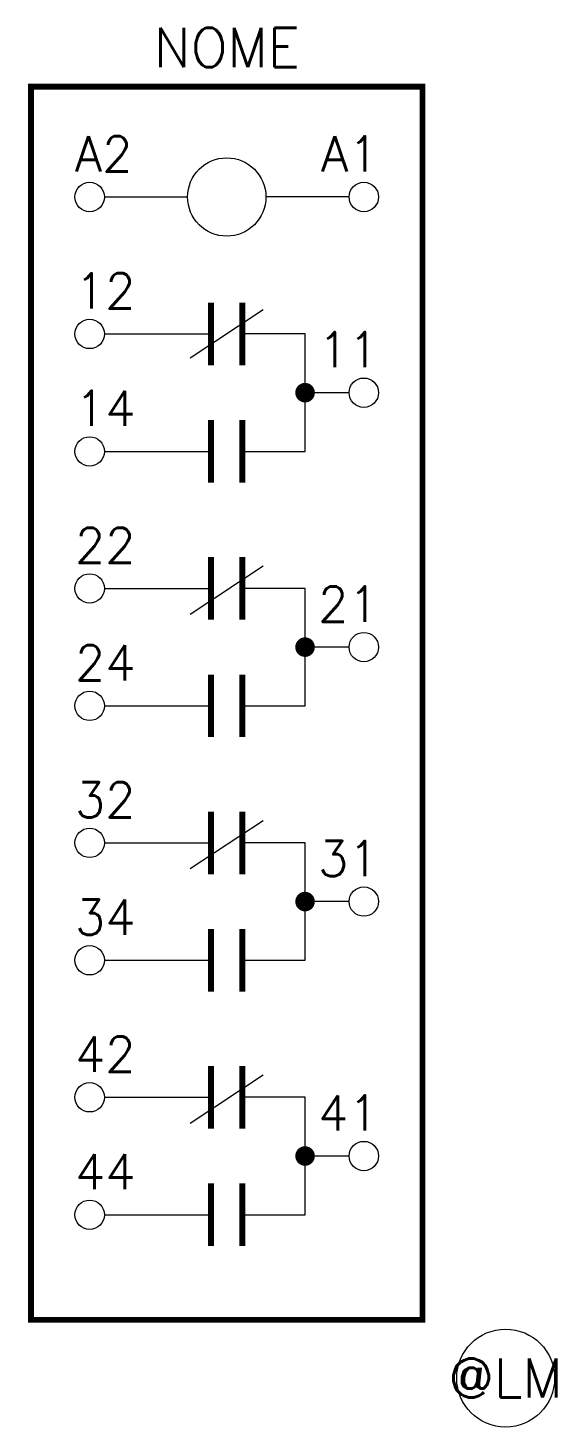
# Model space of a CAD drawing. Header units: millimetres. Extents: x 682.8 to 709.8, y 508.4 to 579.9.
import ezdxf
from ezdxf.enums import TextEntityAlignment as Align

# ---------------------------------------------------------------- set-up
doc = ezdxf.new("R2010")
doc.units = ezdxf.units.MM
doc.styles.add('ROMANS', font='romans')

msp = doc.modelspace()

# ---------------------------------------------------------------- linework, layer by layer
at = {"color": 5, "const_width": 0.3}
msp.add_lwpolyline([(702.976, 576.853), (702.976, 513.853), (682.976, 513.853), (682.976, 576.853)], close=True, dxfattribs=at)
for points in [[(686.726, 571.218), (690.976, 571.218)], [(699.226, 571.218), (694.976, 571.218)], [(694.842, 565.452), (691.11, 562.988)], [(686.726, 564.22), (692.176, 564.22)], [(693.776, 558.22), (696.976, 558.22), (696.976, 564.22), (693.776, 564.22)], [(699.226, 561.22), (696.976, 561.22)], [(686.726, 558.22), (692.176, 558.22)], [(694.842, 552.353), (691.11, 549.889)], [(686.726, 551.22), (692.176, 551.22)], [(693.776, 545.22), (696.976, 545.22), (696.976, 551.22), (693.776, 551.22)], [(699.226, 548.22), (696.976, 548.22)], [(686.726, 545.22), (692.176, 545.22)], [(694.842, 539.353), (691.11, 536.889)], [(686.726, 538.22), (692.176, 538.22)], [(693.776, 532.22), (696.976, 532.22), (696.976, 538.22), (693.776, 538.22)], [(699.226, 535.22), (696.976, 535.22)], [(686.726, 532.22), (692.176, 532.22)], [(694.842, 526.353), (691.11, 523.889)], [(686.726, 525.22), (692.176, 525.22)], [(693.776, 519.22), (696.976, 519.22), (696.976, 525.22), (693.776, 525.22)], [(699.226, 522.22), (696.976, 522.22)], [(686.726, 519.22), (692.176, 519.22)]]:
    msp.add_lwpolyline(points)
at = {"const_width": 0.3}
for points in [[(692.176, 562.62), (692.176, 565.82)], [(693.776, 562.62), (693.776, 565.82)], [(692.176, 556.62), (692.176, 559.82)], [(693.776, 556.62), (693.776, 559.82)], [(692.176, 549.62), (692.176, 552.82)], [(693.776, 549.62), (693.776, 552.82)], [(692.176, 543.62), (692.176, 546.82)], [(693.776, 543.62), (693.776, 546.82)], [(692.176, 536.62), (692.176, 539.82)], [(693.776, 536.62), (693.776, 539.82)], [(692.176, 530.62), (692.176, 533.82)], [(693.776, 530.62), (693.776, 533.82)], [(692.176, 523.62), (692.176, 526.82)], [(693.776, 523.62), (693.776, 526.82)], [(692.176, 517.62), (692.176, 520.82)], [(693.776, 517.62), (693.776, 520.82)]]:
    msp.add_lwpolyline(points, dxfattribs=at)
at = {"const_width": 0.5}
for points in [[(697.226, 561.22, 1), (696.726, 561.22, 1)], [(697.226, 548.22, 1), (696.726, 548.22, 1)], [(697.226, 535.22, 1), (696.726, 535.22, 1)], [(697.226, 522.22, 1), (696.726, 522.22, 1)]]:
    msp.add_lwpolyline(points, format="xyb", close=True, dxfattribs=at)
for centre, radius in [((692.976, 571.218), 2), ((685.976, 571.218), 0.75), ((699.976, 571.218), 0.75), ((685.976, 564.22), 0.75), ((699.976, 561.22), 0.75), ((685.976, 558.22), 0.75), ((685.976, 551.22), 0.75), ((699.976, 548.22), 0.75), ((685.976, 545.22), 0.75), ((685.976, 538.22), 0.75), ((699.976, 535.22), 0.75), ((685.976, 532.22), 0.75), ((685.976, 525.22), 0.75), ((699.976, 522.22), 0.75), ((685.976, 519.22), 0.75), ((707.22, 510.874), 2.5)]:
    msp.add_circle(centre, radius)

# ---------------------------------------------------------------- texts
at = {"style": 'ROMANS', "flags": 4}
for tag, text, p in [('NOME', 'NOME', (692.976, 578.853)), ('@LM', '@LM', (707.22, 510.874))]:
    msp.add_attdef(tag, text=text, height=2, dxfattribs=at).set_placement(p, align=Align.MIDDLE_CENTER)
for tag, text, p in [('A2', 'A2', (685.226, 573.418)), ('12', '12', (685.226, 566.42)), ('14', '14', (685.226, 560.42)), ('22', '22', (685.226, 553.42)), ('24', '24', (685.226, 547.42)), ('32', '32', (685.226, 540.42)), ('34', '34', (685.226, 534.42)), ('42', '42', (685.226, 527.42)), ('44', '44', (685.226, 521.42))]:
    msp.add_attdef(tag, text=text, height=1.8, dxfattribs=at).set_placement(p, align=Align.MIDDLE_LEFT)
for tag, text, p in [('A1', 'A1', (700.726, 573.418)), ('11', '11', (700.726, 563.42)), ('21', '21', (700.726, 550.42)), ('31', '31', (700.726, 537.42)), ('41', '41', (700.726, 524.42))]:
    msp.add_attdef(tag, text=text, height=1.8, dxfattribs=at).set_placement(p, align=Align.MIDDLE_RIGHT)

doc.saveas('drawing.dxf')
